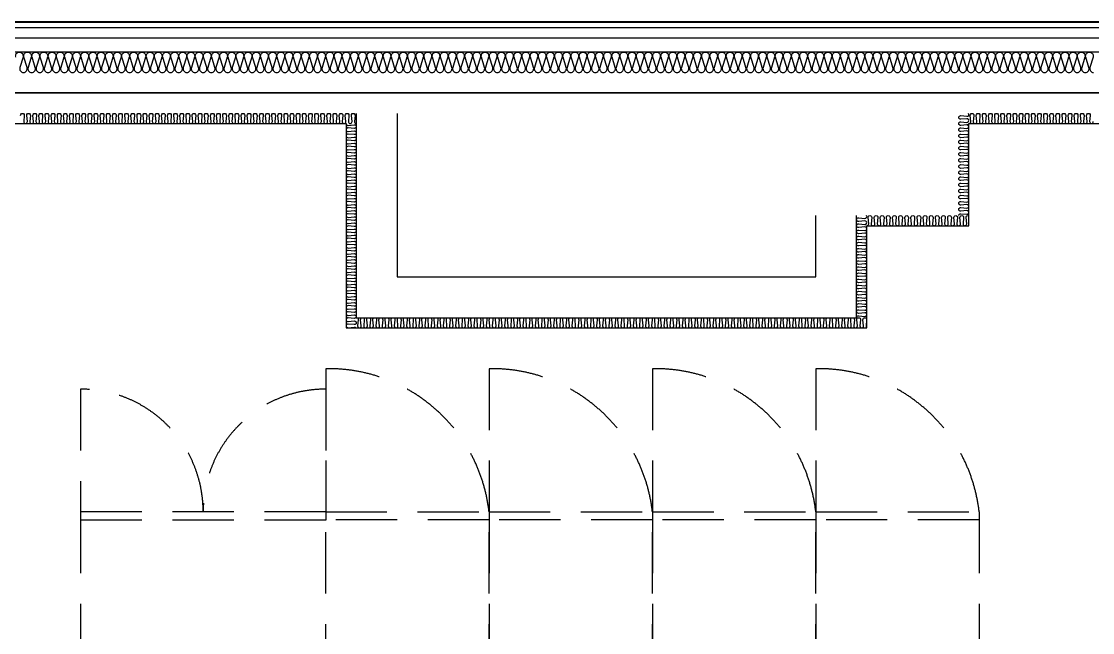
# Model space of a CAD drawing. Header units: millimetres. Extents: x -95754 to 177808, y 34455 to 149960.
# Drawn here: x 119714 to 124959, y 120364 to 123355 of the extents above; entities that cross this region are included whole.
import ezdxf

# ---------------------------------------------------------------- set-up
doc = ezdxf.new("R2010")
doc.units = ezdxf.units.MM
doc.header["$LTSCALE"] = 300
doc.linetypes.add('H1', pattern=[1.5, 1, -0.5])
doc.layers.add('A-ETC-AREA', color=21, linetype='Continuous', plot=False)
for name, color, linetype in [('A-ETC-전기', 253, 'H1'), ('A-WALL-D', 7, 'Continuous'), ('A-하지철물', 55, 'Continuous'), ('ISL', 251, 'Continuous'), ('복합판넬', 6, 'Continuous')]:
    doc.layers.add(name, color=color, linetype=linetype)

# ---------------------------------------------------------------- blocks, each defined once
blk = doc.blocks.new('1200X2200')
at = {"layer": 'A-ETC-전기'}
for p, q in [((-2800, 1200), (-2158, 1200)), ((-2160, 0), (-2160, 1200)), ((600, 1200), (-42, 1200)), ((-40, 0), (-40, 1200)), ((-2800, 0), (-2158, 0)), ((600, 0), (-42, 0))]:
    blk.add_line(p, q, dxfattribs=at)
blk.add_lwpolyline([(0, 0), (0, 1200), (-2200, 1200), (-2200, 0)], close=True, dxfattribs=at)
for centre, start, end in [((-2200, 1200), 180, 270), ((0, 1200), 270, 0), ((-2200, 0), 90, 180), ((0, 0), 0, 90)]:
    blk.add_arc(centre, 600, start, end, dxfattribs=at)

msp = doc.modelspace()

# ---------------------------------------------------------------- linework, layer by layer
at = {"layer": 'A-ETC-AREA'}
for points in [[(109303.6, 107505), (145803.6, 107505), (145803.6, 123005), (109303.6, 123005)], [(109303.6, 123005), (136703.6, 123005), (136703.6, 111105), (109303.6, 111105)]]:
    msp.add_lwpolyline(points, close=True, dxfattribs=at)
at = {"layer": 'A-ETC-전기'}
for p, q in [((122003.6, 120915.2), (121203.6, 120915.2)), ((122803.6, 120915.2), (122003.6, 120915.2)), ((123603.6, 120915.2), (122803.6, 120915.2)), ((124403.6, 120915.2), (123603.6, 120915.2))]:
    msp.add_line(p, q, dxfattribs=at)
at = {"layer": 'A-ETC-전기', "elevation": 0}
for points in [[(122003.6, 120955.2, 0.385743), (121203.6, 121655.2), (121203.6, 120955.2)], [(122803.6, 120955.2, 0.385743), (122003.6, 121655.2), (122003.6, 120955.2)], [(123603.6, 120955.2, 0.385743), (122803.6, 121655.2), (122803.6, 120955.2)], [(124403.6, 120955.2, 0.385743), (123603.6, 121655.2), (123603.6, 120955.2)]]:
    msp.add_lwpolyline(points, format="xyb", dxfattribs=at)
for points in [[(122003.6, 118755.2), (121203.6, 118755.2), (121203.6, 120955.2), (122003.6, 120955.2)], [(122803.6, 118755.2), (122003.6, 118755.2), (122003.6, 120955.2), (122803.6, 120955.2)], [(123603.6, 118755.2), (122803.6, 118755.2), (122803.6, 120955.2), (123603.6, 120955.2)], [(124403.6, 118755.2), (123603.6, 118755.2), (123603.6, 120955.2), (124403.6, 120955.2)]]:
    msp.add_lwpolyline(points, close=True, dxfattribs=at)
at = {"layer": 'A-WALL-D', "elevation": 0}
for points in [[(121353.6, 122905), (121353.6, 121905), (123803.6, 121905), (123803.6, 122405)], [(121553.6, 122905), (121553.6, 122105), (123603.6, 122105), (123603.6, 122405)]]:
    msp.add_lwpolyline(points, dxfattribs=at)
at = {"layer": 'A-하지철물'}
for points in [[(108983.6, 122950), (108983.6, 123325), (131898.6, 123325)], [(109033.6, 122950), (109033.6, 123275), (131898.6, 123275)]]:
    msp.add_lwpolyline(points, dxfattribs=at)
at = {"layer": 'ISL', "elevation": 0}
for points in [[(131948.6, 123205), (109103.6, 123205)], [(109453.6, 118665), (109453.6, 122855), (112753.6, 122855), (112753.6, 122355), (113553.6, 122355), (113553.6, 122855), (121303.6, 122855), (121303.6, 121855), (123853.6, 121855), (123853.6, 122355), (124353.6, 122355), (124353.6, 122855), (134353.6, 122855), (134353.6, 122355), (135153.6, 122355), (135153.6, 122855), (136553.6, 122855), (136553.6, 118455)]]:
    msp.add_lwpolyline(points, dxfattribs=at)
for points in [[(119685.9, 123180.8, -1.372593), (119721.3, 123180.8), (119705.9, 123129.3, 0.509267), (119723.6, 123105, 0.509267), (119741.3, 123129.3), (119725.9, 123180.8, -1.372593), (119761.3, 123180.8), (119745.9, 123129.3, 0.509267), (119763.6, 123105, 0.509267), (119781.3, 123129.3), (119765.9, 123180.8, -1.372593), (119801.3, 123180.8), (119785.9, 123129.3, 0.509267), (119803.6, 123105, 0.509267), (119821.3, 123129.3), (119805.9, 123180.8, -1.372593), (119841.3, 123180.8), (119825.9, 123129.3, 0.509267), (119843.6, 123105, 0.509267), (119861.3, 123129.3), (119845.9, 123180.8, -1.372593), (119881.3, 123180.8), (119865.9, 123129.3, 0.509267), (119883.6, 123105, 0.509267), (119901.3, 123129.3), (119885.9, 123180.8, -1.372593), (119921.3, 123180.8), (119905.9, 123129.3, 0.509267), (119923.6, 123105, 0.509267), (119941.3, 123129.3), (119925.9, 123180.8, -1.372593), (119961.3, 123180.8), (119945.9, 123129.3, 0.509267), (119963.6, 123105, 0.509267), (119981.3, 123129.3), (119965.9, 123180.8, -1.372593), (120001.3, 123180.8), (119985.9, 123129.3, 0.509267), (120003.6, 123105, 0.509267), (120021.3, 123129.3), (120005.9, 123180.8, -1.372593), (120041.3, 123180.8), (120025.9, 123129.3, 0.509267), (120043.6, 123105, 0.509267), (120061.3, 123129.3), (120045.9, 123180.8, -1.372593), (120081.3, 123180.8), (120065.9, 123129.3, 0.509267), (120083.6, 123105, 0.509267), (120101.3, 123129.3), (120085.9, 123180.8, -1.372593), (120121.3, 123180.8), (120105.9, 123129.3, 0.509267), (120123.6, 123105, 0.509267), (120141.3, 123129.3), (120125.9, 123180.8, -1.372593), (120161.3, 123180.8), (120145.9, 123129.3, 0.509267), (120163.6, 123105, 0.509267), (120181.3, 123129.3), (120165.9, 123180.8, -1.372593), (120201.3, 123180.8), (120185.9, 123129.3, 0.509267), (120203.6, 123105, 0.509267), (120221.3, 123129.3), (120205.9, 123180.8, -1.372593), (120241.3, 123180.8), (120225.9, 123129.3, 0.509267), (120243.6, 123105, 0.509267), (120261.3, 123129.3), (120245.9, 123180.8, -1.372593), (120281.3, 123180.8), (120265.9, 123129.3, 0.509267), (120283.6, 123105, 0.509267), (120301.3, 123129.3), (120285.9, 123180.8, -1.372593), (120321.3, 123180.8), (120305.9, 123129.3, 0.509267), (120323.6, 123105, 0.509267), (120341.3, 123129.3), (120325.9, 123180.8, -1.372593), (120361.3, 123180.8), (120345.9, 123129.3, 0.509267), (120363.6, 123105, 0.509267), (120381.3, 123129.3), (120365.9, 123180.8, -1.372593), (120401.3, 123180.8), (120385.9, 123129.3, 0.509267), (120403.6, 123105, 0.509267), (120421.3, 123129.3), (120405.9, 123180.8, -1.372593), (120441.3, 123180.8), (120425.9, 123129.3, 0.509267), (120443.6, 123105, 0.509267), (120461.3, 123129.3), (120445.9, 123180.8, -1.372593), (120481.3, 123180.8), (120465.9, 123129.3, 0.509267), (120483.6, 123105, 0.509267), (120501.3, 123129.3), (120485.9, 123180.8, -1.372593), (120521.3, 123180.8), (120505.9, 123129.3, 0.509267), (120523.6, 123105, 0.509267), (120541.3, 123129.3), (120525.9, 123180.8, -1.372593), (120561.3, 123180.8), (120545.9, 123129.3, 0.509267), (120563.6, 123105, 0.509267), (120581.3, 123129.3), (120565.9, 123180.8, -1.372593), (120601.3, 123180.8), (120585.9, 123129.3, 0.509267), (120603.6, 123105, 0.509267), (120621.3, 123129.3), (120605.9, 123180.8, -1.372593), (120641.3, 123180.8), (120625.9, 123129.3, 0.509267), (120643.6, 123105, 0.509267), (120661.3, 123129.3), (120645.9, 123180.8, -1.372593), (120681.3, 123180.8), (120665.9, 123129.3, 0.509267), (120683.6, 123105, 0.509267), (120701.3, 123129.3), (120685.9, 123180.8, -1.372593), (120721.3, 123180.8), (120705.9, 123129.3, 0.509267), (120723.6, 123105, 0.509267), (120741.3, 123129.3), (120725.9, 123180.8, -1.372593), (120761.3, 123180.8), (120745.9, 123129.3, 0.509267), (120763.6, 123105, 0.509267), (120781.3, 123129.3), (120765.9, 123180.8, -1.372593), (120801.3, 123180.8), (120785.9, 123129.3, 0.509267), (120803.6, 123105, 0.509267), (120821.3, 123129.3), (120805.9, 123180.8, -1.372593), (120841.3, 123180.8), (120825.9, 123129.3, 0.509267), (120843.6, 123105, 0.509267), (120861.3, 123129.3), (120845.9, 123180.8, -1.372593), (120881.3, 123180.8), (120865.9, 123129.3, 0.509267), (120883.6, 123105, 0.509267), (120901.3, 123129.3), (120885.9, 123180.8, -1.372593), (120921.3, 123180.8), (120905.9, 123129.3, 0.509267), (120923.6, 123105, 0.509267), (120941.3, 123129.3), (120925.9, 123180.8, -1.372593), (120961.3, 123180.8), (120945.9, 123129.3, 0.509267), (120963.6, 123105, 0.509267), (120981.3, 123129.3), (120965.9, 123180.8, -1.372593), (121001.3, 123180.8), (120985.9, 123129.3, 0.509267), (121003.6, 123105, 0.509267), (121021.3, 123129.3), (121005.9, 123180.8, -1.372593), (121041.3, 123180.8), (121025.9, 123129.3, 0.509267), (121043.6, 123105, 0.509267), (121061.3, 123129.3), (121045.9, 123180.8, -1.372593), (121081.3, 123180.8), (121065.9, 123129.3, 0.509267), (121083.6, 123105, 0.509267), (121101.3, 123129.3), (121085.9, 123180.8, -1.372593), (121121.3, 123180.8), (121105.9, 123129.3, 0.509267), (121123.6, 123105, 0.509267), (121141.3, 123129.3), (121125.9, 123180.8, -1.372593), (121161.3, 123180.8), (121145.9, 123129.3, 0.509267), (121163.6, 123105, 0.509267), (121181.3, 123129.3), (121165.9, 123180.8, -1.372593), (121201.3, 123180.8), (121185.9, 123129.3, 0.509267), (121203.6, 123105, 0.509267), (121221.3, 123129.3), (121205.9, 123180.8, -1.372593), (121241.3, 123180.8), (121225.9, 123129.3, 0.509267), (121243.6, 123105, 0.509267), (121261.3, 123129.3), (121245.9, 123180.8, -1.372593), (121281.3, 123180.8), (121265.9, 123129.3, 0.509267), (121283.6, 123105, 0.509267), (121301.3, 123129.3), (121285.9, 123180.8, -1.372593), (121321.3, 123180.8), (121305.9, 123129.3, 0.509267), (121323.6, 123105, 0.509267), (121341.3, 123129.3), (121325.9, 123180.8, -1.372593), (121361.3, 123180.8), (121345.9, 123129.3, 0.509267), (121363.6, 123105, 0.509267), (121381.3, 123129.3), (121365.9, 123180.8, -1.372593), (121401.3, 123180.8), (121385.9, 123129.3, 0.509267), (121403.6, 123105, 0.509267), (121421.3, 123129.3), (121405.9, 123180.8, -1.372593), (121441.3, 123180.8), (121425.9, 123129.3, 0.509267), (121443.6, 123105, 0.509267), (121461.3, 123129.3), (121445.9, 123180.8, -1.372593), (121481.3, 123180.8), (121465.9, 123129.3, 0.509267), (121483.6, 123105, 0.509267), (121501.3, 123129.3), (121485.9, 123180.8, -1.372593), (121521.3, 123180.8), (121505.9, 123129.3, 0.509267), (121523.6, 123105, 0.509267), (121541.3, 123129.3), (121525.9, 123180.8, -1.372593), (121561.3, 123180.8), (121545.9, 123129.3, 0.509267), (121563.6, 123105, 0.509267), (121581.3, 123129.3), (121565.9, 123180.8, -1.372593), (121601.3, 123180.8), (121585.9, 123129.3, 0.509267), (121603.6, 123105, 0.509267), (121621.3, 123129.3), (121605.9, 123180.8, -1.372593), (121641.3, 123180.8), (121625.9, 123129.3, 0.509267), (121643.6, 123105, 0.509267), (121661.3, 123129.3), (121645.9, 123180.8, -1.372593), (121681.3, 123180.8), (121665.9, 123129.3, 0.509267), (121683.6, 123105, 0.509267), (121701.3, 123129.3), (121685.9, 123180.8, -1.372593), (121721.3, 123180.8), (121705.9, 123129.3, 0.509267), (121723.6, 123105, 0.509267), (121741.3, 123129.3), (121725.9, 123180.8, -1.372593), (121761.3, 123180.8), (121745.9, 123129.3, 0.509267), (121763.6, 123105, 0.509267), (121781.3, 123129.3), (121765.9, 123180.8, -1.372593), (121801.3, 123180.8), (121785.9, 123129.3, 0.509267), (121803.6, 123105, 0.509267), (121821.3, 123129.3), (121805.9, 123180.8, -1.372593), (121841.3, 123180.8), (121825.9, 123129.3, 0.509267), (121843.6, 123105, 0.509267), (121861.3, 123129.3), (121845.9, 123180.8, -1.372593), (121881.3, 123180.8), (121865.9, 123129.3, 0.509267), (121883.6, 123105, 0.509267), (121901.3, 123129.3), (121885.9, 123180.8, -1.372593), (121921.3, 123180.8), (121905.9, 123129.3, 0.509267), (121923.6, 123105, 0.509267), (121941.3, 123129.3), (121925.9, 123180.8, -1.372593), (121961.3, 123180.8), (121945.9, 123129.3, 0.509267), (121963.6, 123105, 0.509267), (121981.3, 123129.3), (121965.9, 123180.8, -1.372593), (122001.3, 123180.8), (121985.9, 123129.3, 0.509267), (122003.6, 123105, 0.509267), (122021.3, 123129.3), (122005.9, 123180.8, -1.372593), (122041.3, 123180.8), (122025.9, 123129.3, 0.509267), (122043.6, 123105, 0.509267), (122061.3, 123129.3), (122045.9, 123180.8, -1.372593), (122081.3, 123180.8), (122065.9, 123129.3, 0.509267), (122083.6, 123105, 0.509267), (122101.3, 123129.3), (122085.9, 123180.8, -1.372593), (122121.3, 123180.8), (122105.9, 123129.3, 0.509267), (122123.6, 123105, 0.509267), (122141.3, 123129.3), (122125.9, 123180.8, -1.372593), (122161.3, 123180.8), (122145.9, 123129.3, 0.509267), (122163.6, 123105, 0.509267), (122181.3, 123129.3), (122165.9, 123180.8, -1.372593), (122201.3, 123180.8), (122185.9, 123129.3, 0.509267), (122203.6, 123105, 0.509267), (122221.3, 123129.3), (122205.9, 123180.8, -1.372593), (122241.3, 123180.8), (122225.9, 123129.3, 0.509267), (122243.6, 123105, 0.509267), (122261.3, 123129.3), (122245.9, 123180.8, -1.372593), (122281.3, 123180.8), (122265.9, 123129.3, 0.509267), (122283.6, 123105, 0.509267), (122301.3, 123129.3), (122285.9, 123180.8, -1.372593), (122321.3, 123180.8), (122305.9, 123129.3, 0.509267), (122323.6, 123105, 0.509267), (122341.3, 123129.3), (122325.9, 123180.8, -1.372593), (122361.3, 123180.8), (122345.9, 123129.3, 0.509267), (122363.6, 123105, 0.509267), (122381.3, 123129.3), (122365.9, 123180.8, -1.372593), (122401.3, 123180.8), (122385.9, 123129.3, 0.509267), (122403.6, 123105, 0.509267), (122421.3, 123129.3), (122405.9, 123180.8, -1.372593), (122441.3, 123180.8), (122425.9, 123129.3, 0.509267), (122443.6, 123105, 0.509267), (122461.3, 123129.3), (122445.9, 123180.8, -1.372593), (122481.3, 123180.8), (122465.9, 123129.3, 0.509267), (122483.6, 123105, 0.509267), (122501.3, 123129.3), (122485.9, 123180.8, -1.372593), (122521.3, 123180.8), (122505.9, 123129.3, 0.509267), (122523.6, 123105, 0.509267), (122541.3, 123129.3), (122525.9, 123180.8, -1.372593), (122561.3, 123180.8), (122545.9, 123129.3, 0.509267), (122563.6, 123105, 0.509267), (122581.3, 123129.3), (122565.9, 123180.8, -1.372593), (122601.3, 123180.8), (122585.9, 123129.3, 0.509267), (122603.6, 123105, 0.509267), (122621.3, 123129.3), (122605.9, 123180.8, -1.372593), (122641.3, 123180.8), (122625.9, 123129.3, 0.509267), (122643.6, 123105, 0.509267), (122661.3, 123129.3), (122645.9, 123180.8, -1.372593), (122681.3, 123180.8), (122665.9, 123129.3, 0.509267), (122683.6, 123105, 0.509267), (122701.3, 123129.3), (122685.9, 123180.8, -1.372593), (122721.3, 123180.8), (122705.9, 123129.3, 0.509267), (122723.6, 123105, 0.509267), (122741.3, 123129.3), (122725.9, 123180.8, -1.372593), (122761.3, 123180.8), (122745.9, 123129.3, 0.509267), (122763.6, 123105, 0.509267), (122781.3, 123129.3), (122765.9, 123180.8, -1.372593), (122801.3, 123180.8), (122785.9, 123129.3, 0.509267), (122803.6, 123105, 0.509267), (122821.3, 123129.3), (122805.9, 123180.8, -1.372593), (122841.3, 123180.8), (122825.9, 123129.3, 0.509267), (122843.6, 123105, 0.509267), (122861.3, 123129.3), (122845.9, 123180.8, -1.372593), (122881.3, 123180.8), (122865.9, 123129.3, 0.509267), (122883.6, 123105, 0.509267), (122901.3, 123129.3), (122885.9, 123180.8, -1.372593), (122921.3, 123180.8), (122905.9, 123129.3, 0.509267), (122923.6, 123105, 0.509267), (122941.3, 123129.3), (122925.9, 123180.8, -1.372593), (122961.3, 123180.8), (122945.9, 123129.3, 0.509267), (122963.6, 123105, 0.509267), (122981.3, 123129.3), (122965.9, 123180.8, -1.372593), (123001.3, 123180.8), (122985.9, 123129.3, 0.509267), (123003.6, 123105, 0.509267), (123021.3, 123129.3), (123005.9, 123180.8, -1.372593), (123041.3, 123180.8), (123025.9, 123129.3, 0.509267), (123043.6, 123105, 0.509267), (123061.3, 123129.3), (123045.9, 123180.8, -1.372593), (123081.3, 123180.8), (123065.9, 123129.3, 0.509267), (123083.6, 123105, 0.509267), (123101.3, 123129.3), (123085.9, 123180.8, -1.372593), (123121.3, 123180.8), (123105.9, 123129.3, 0.509267), (123123.6, 123105, 0.509267), (123141.3, 123129.3), (123125.9, 123180.8, -1.372593), (123161.3, 123180.8), (123145.9, 123129.3, 0.509267), (123163.6, 123105, 0.509267), (123181.3, 123129.3), (123165.9, 123180.8, -1.372593), (123201.3, 123180.8), (123185.9, 123129.3, 0.509267), (123203.6, 123105, 0.509267), (123221.3, 123129.3), (123205.9, 123180.8, -1.372593), (123241.3, 123180.8), (123225.9, 123129.3, 0.509267), (123243.6, 123105, 0.509267), (123261.3, 123129.3), (123245.9, 123180.8, -1.372593), (123281.3, 123180.8), (123265.9, 123129.3, 0.509267), (123283.6, 123105, 0.509267), (123301.3, 123129.3), (123285.9, 123180.8, -1.372593), (123321.3, 123180.8), (123305.9, 123129.3, 0.509267), (123323.6, 123105, 0.509267), (123341.3, 123129.3), (123325.9, 123180.8, -1.372593), (123361.3, 123180.8), (123345.9, 123129.3, 0.509267), (123363.6, 123105, 0.509267), (123381.3, 123129.3), (123365.9, 123180.8, -1.372593), (123401.3, 123180.8), (123385.9, 123129.3, 0.509267), (123403.6, 123105, 0.509267), (123421.3, 123129.3), (123405.9, 123180.8, -1.372593), (123441.3, 123180.8), (123425.9, 123129.3, 0.509267), (123443.6, 123105, 0.509267), (123461.3, 123129.3), (123445.9, 123180.8, -1.372593), (123481.3, 123180.8), (123465.9, 123129.3, 0.509267), (123483.6, 123105, 0.509267), (123501.3, 123129.3), (123485.9, 123180.8, -1.372593), (123521.3, 123180.8), (123505.9, 123129.3, 0.509267), (123523.6, 123105, 0.509267), (123541.3, 123129.3), (123525.9, 123180.8, -1.372593), (123561.3, 123180.8), (123545.9, 123129.3, 0.509267), (123563.6, 123105, 0.509267), (123581.3, 123129.3), (123565.9, 123180.8, -1.372593), (123601.3, 123180.8), (123585.9, 123129.3, 0.509267), (123603.6, 123105, 0.509267), (123621.3, 123129.3), (123605.9, 123180.8, -1.372593), (123641.3, 123180.8), (123625.9, 123129.3, 0.509267), (123643.6, 123105, 0.509267), (123661.3, 123129.3), (123645.9, 123180.8, -1.372593), (123681.3, 123180.8), (123665.9, 123129.3, 0.509267), (123683.6, 123105, 0.509267), (123701.3, 123129.3), (123685.9, 123180.8, -1.372593), (123721.3, 123180.8), (123705.9, 123129.3, 0.509267), (123723.6, 123105, 0.509267), (123741.3, 123129.3), (123725.9, 123180.8, -1.372593), (123761.3, 123180.8), (123745.9, 123129.3, 0.509267), (123763.6, 123105, 0.509267), (123781.3, 123129.3), (123765.9, 123180.8, -1.372593), (123801.3, 123180.8), (123785.9, 123129.3, 0.509267), (123803.6, 123105, 0.509267), (123821.3, 123129.3), (123805.9, 123180.8, -1.372593), (123841.3, 123180.8), (123825.9, 123129.3, 0.509267), (123843.6, 123105, 0.509267), (123861.3, 123129.3), (123845.9, 123180.8, -1.372593), (123881.3, 123180.8), (123865.9, 123129.3, 0.509267), (123883.6, 123105, 0.509267), (123901.3, 123129.3), (123885.9, 123180.8, -1.372593), (123921.3, 123180.8), (123905.9, 123129.3, 0.509267), (123923.6, 123105, 0.509267), (123941.3, 123129.3), (123925.9, 123180.8, -1.372593), (123961.3, 123180.8), (123945.9, 123129.3, 0.509267), (123963.6, 123105, 0.509267), (123981.3, 123129.3), (123965.9, 123180.8, -1.372593), (124001.3, 123180.8), (123985.9, 123129.3, 0.509267), (124003.6, 123105, 0.509267), (124021.3, 123129.3), (124005.9, 123180.8, -1.372593), (124041.3, 123180.8), (124025.9, 123129.3, 0.509267), (124043.6, 123105, 0.509267), (124061.3, 123129.3), (124045.9, 123180.8, -1.372593), (124081.3, 123180.8), (124065.9, 123129.3, 0.509267), (124083.6, 123105, 0.509267), (124101.3, 123129.3), (124085.9, 123180.8, -1.372593), (124121.3, 123180.8), (124105.9, 123129.3, 0.509267), (124123.6, 123105, 0.509267), (124141.3, 123129.3), (124125.9, 123180.8, -1.372593), (124161.3, 123180.8), (124145.9, 123129.3, 0.509267), (124163.6, 123105, 0.509267), (124181.3, 123129.3), (124165.9, 123180.8, -1.372593), (124201.3, 123180.8), (124185.9, 123129.3, 0.509267), (124203.6, 123105, 0.509267), (124221.3, 123129.3), (124205.9, 123180.8, -1.372593), (124241.3, 123180.8), (124225.9, 123129.3, 0.509267), (124243.6, 123105, 0.509267), (124261.3, 123129.3), (124245.9, 123180.8, -1.372593), (124281.3, 123180.8), (124265.9, 123129.3, 0.509267), (124283.6, 123105, 0.509267), (124301.3, 123129.3), (124285.9, 123180.8, -1.372593), (124321.3, 123180.8), (124305.9, 123129.3, 0.509267), (124323.6, 123105, 0.509267), (124341.3, 123129.3), (124325.9, 123180.8, -1.372593), (124361.3, 123180.8), (124345.9, 123129.3, 0.509267), (124363.6, 123105, 0.509267), (124381.3, 123129.3), (124365.9, 123180.8, -1.372593), (124401.3, 123180.8), (124385.9, 123129.3, 0.509267), (124403.6, 123105, 0.509267), (124421.3, 123129.3), (124405.9, 123180.8, -1.372593), (124441.3, 123180.8), (124425.9, 123129.3, 0.509267), (124443.6, 123105, 0.509267), (124461.3, 123129.3), (124445.9, 123180.8, -1.372593), (124481.3, 123180.8), (124465.9, 123129.3, 0.509267), (124483.6, 123105, 0.509267), (124501.3, 123129.3), (124485.9, 123180.8, -1.372593), (124521.3, 123180.8), (124505.9, 123129.3, 0.509267), (124523.6, 123105, 0.509267), (124541.3, 123129.3), (124525.9, 123180.8, -1.372593), (124561.3, 123180.8), (124545.9, 123129.3, 0.509267), (124563.6, 123105, 0.509267), (124581.3, 123129.3), (124565.9, 123180.8, -1.372593), (124601.3, 123180.8), (124585.9, 123129.3, 0.509267), (124603.6, 123105, 0.509267), (124621.3, 123129.3), (124605.9, 123180.8, -1.372593), (124641.3, 123180.8), (124625.9, 123129.3, 0.509267), (124643.6, 123105, 0.509267), (124661.3, 123129.3), (124645.9, 123180.8, -1.372593), (124681.3, 123180.8), (124665.9, 123129.3, 0.509267), (124683.6, 123105, 0.509267), (124701.3, 123129.3), (124685.9, 123180.8, -1.372593), (124721.3, 123180.8), (124705.9, 123129.3, 0.509267), (124723.6, 123105, 0.509267), (124741.3, 123129.3), (124725.9, 123180.8, -1.372593), (124761.3, 123180.8), (124745.9, 123129.3, 0.509267), (124763.6, 123105, 0.509267), (124781.3, 123129.3), (124765.9, 123180.8, -1.372593), (124801.3, 123180.8), (124785.9, 123129.3, 0.509267), (124803.6, 123105, 0.509267), (124821.3, 123129.3), (124805.9, 123180.8, -1.372593), (124841.3, 123180.8), (124825.9, 123129.3, 0.509267), (124843.6, 123105, 0.509267), (124861.3, 123129.3), (124845.9, 123180.8, -1.372593), (124881.3, 123180.8), (124865.9, 123129.3, 0.509267), (124883.6, 123105, 0.509267), (124901.3, 123129.3), (124885.9, 123180.8, -1.372593), (124921.3, 123180.8), (124905.9, 123129.3, 0.509267), (124923.6, 123105, 0.509267), (124941.3, 123129.3), (124925.9, 123180.8, -1.372593), (124961.3, 123180.8), (124945.9, 123129.3, 0.509267), (124963.6, 123105, 0.509267)], [(119709.6, 122895, -1.108889), (119727.6, 122895), (119724.6, 122865, 0.44469), (119733.6, 122855, 0.44469), (119742.6, 122865), (119739.6, 122895, -1.108889), (119757.6, 122895), (119754.6, 122865, 0.44469), (119763.6, 122855, 0.44469), (119772.6, 122865), (119769.6, 122895, -1.108889), (119787.6, 122895), (119784.6, 122865, 0.44469), (119793.6, 122855, 0.44469), (119802.6, 122865), (119799.6, 122895, -1.108889), (119817.6, 122895), (119814.6, 122865, 0.44469), (119823.6, 122855, 0.44469), (119832.6, 122865), (119829.6, 122895, -1.108889), (119847.6, 122895), (119844.6, 122865, 0.44469), (119853.6, 122855, 0.44469), (119862.6, 122865), (119859.6, 122895, -1.108889), (119877.6, 122895), (119874.6, 122865, 0.44469), (119883.6, 122855, 0.44469), (119892.6, 122865), (119889.6, 122895, -1.108889), (119907.6, 122895), (119904.6, 122865, 0.44469), (119913.6, 122855, 0.44469), (119922.6, 122865), (119919.6, 122895, -1.108889), (119937.6, 122895), (119934.6, 122865, 0.44469), (119943.6, 122855, 0.44469), (119952.6, 122865), (119949.6, 122895, -1.108889), (119967.6, 122895), (119964.6, 122865, 0.44469), (119973.6, 122855, 0.44469), (119982.6, 122865), (119979.6, 122895, -1.108889), (119997.6, 122895), (119994.6, 122865, 0.44469), (120003.6, 122855, 0.44469), (120012.6, 122865), (120009.6, 122895, -1.108889), (120027.6, 122895), (120024.6, 122865, 0.44469), (120033.6, 122855, 0.44469), (120042.6, 122865), (120039.6, 122895, -1.108889), (120057.6, 122895), (120054.6, 122865, 0.44469), (120063.6, 122855, 0.44469), (120072.6, 122865), (120069.6, 122895, -1.108889), (120087.6, 122895), (120084.6, 122865, 0.44469), (120093.6, 122855, 0.44469), (120102.6, 122865), (120099.6, 122895, -1.108889), (120117.6, 122895), (120114.6, 122865, 0.44469), (120123.6, 122855, 0.44469), (120132.6, 122865), (120129.6, 122895, -1.108889), (120147.6, 122895), (120144.6, 122865, 0.44469), (120153.6, 122855, 0.44469), (120162.6, 122865), (120159.6, 122895, -1.108889), (120177.6, 122895), (120174.6, 122865, 0.44469), (120183.6, 122855, 0.44469), (120192.6, 122865), (120189.6, 122895, -1.108889), (120207.6, 122895), (120204.6, 122865, 0.44469), (120213.6, 122855, 0.44469), (120222.6, 122865), (120219.6, 122895, -1.108889), (120237.6, 122895), (120234.6, 122865, 0.44469), (120243.6, 122855, 0.44469), (120252.6, 122865), (120249.6, 122895, -1.108889), (120267.6, 122895), (120264.6, 122865, 0.44469), (120273.6, 122855, 0.44469), (120282.6, 122865), (120279.6, 122895, -1.108889), (120297.6, 122895), (120294.6, 122865, 0.44469), (120303.6, 122855, 0.44469), (120312.6, 122865), (120309.6, 122895, -1.108889), (120327.6, 122895), (120324.6, 122865, 0.44469), (120333.6, 122855, 0.44469), (120342.6, 122865), (120339.6, 122895, -1.108889), (120357.6, 122895), (120354.6, 122865, 0.44469), (120363.6, 122855, 0.44469), (120372.6, 122865), (120369.6, 122895, -1.108889), (120387.6, 122895), (120384.6, 122865, 0.44469), (120393.6, 122855, 0.44469), (120402.6, 122865), (120399.6, 122895, -1.108889), (120417.6, 122895), (120414.6, 122865, 0.44469), (120423.6, 122855, 0.44469), (120432.6, 122865), (120429.6, 122895, -1.108889), (120447.6, 122895), (120444.6, 122865, 0.44469), (120453.6, 122855, 0.44469), (120462.6, 122865), (120459.6, 122895, -1.108889), (120477.6, 122895), (120474.6, 122865, 0.44469), (120483.6, 122855, 0.44469), (120492.6, 122865), (120489.6, 122895, -1.108889), (120507.6, 122895), (120504.6, 122865, 0.44469), (120513.6, 122855, 0.44469), (120522.6, 122865), (120519.6, 122895, -1.108889), (120537.6, 122895), (120534.6, 122865, 0.44469), (120543.6, 122855, 0.44469), (120552.6, 122865), (120549.6, 122895, -1.108889), (120567.6, 122895), (120564.6, 122865, 0.44469), (120573.6, 122855, 0.44469), (120582.6, 122865), (120579.6, 122895, -1.108889), (120597.6, 122895), (120594.6, 122865, 0.44469), (120603.6, 122855, 0.44469), (120612.6, 122865), (120609.6, 122895, -1.108889), (120627.6, 122895), (120624.6, 122865, 0.44469), (120633.6, 122855, 0.44469), (120642.6, 122865), (120639.6, 122895, -1.108889), (120657.6, 122895), (120654.6, 122865, 0.44469), (120663.6, 122855, 0.44469), (120672.6, 122865), (120669.6, 122895, -1.108889), (120687.6, 122895), (120684.6, 122865, 0.44469), (120693.6, 122855, 0.44469), (120702.6, 122865), (120699.6, 122895, -1.108889), (120717.6, 122895), (120714.6, 122865, 0.44469), (120723.6, 122855, 0.44469), (120732.6, 122865), (120729.6, 122895, -1.108889), (120747.6, 122895), (120744.6, 122865, 0.44469), (120753.6, 122855, 0.44469), (120762.6, 122865), (120759.6, 122895, -1.108889), (120777.6, 122895), (120774.6, 122865, 0.44469), (120783.6, 122855, 0.44469), (120792.6, 122865), (120789.6, 122895, -1.108889), (120807.6, 122895), (120804.6, 122865, 0.44469), (120813.6, 122855, 0.44469), (120822.6, 122865), (120819.6, 122895, -1.108889), (120837.6, 122895), (120834.6, 122865, 0.44469), (120843.6, 122855, 0.44469), (120852.6, 122865), (120849.6, 122895, -1.108889), (120867.6, 122895), (120864.6, 122865, 0.44469), (120873.6, 122855, 0.44469), (120882.6, 122865), (120879.6, 122895, -1.108889), (120897.6, 122895), (120894.6, 122865, 0.44469), (120903.6, 122855, 0.44469), (120912.6, 122865), (120909.6, 122895, -1.108889), (120927.6, 122895), (120924.6, 122865, 0.44469), (120933.6, 122855, 0.44469), (120942.6, 122865), (120939.6, 122895, -1.108889), (120957.6, 122895), (120954.6, 122865, 0.44469), (120963.6, 122855, 0.44469), (120972.6, 122865), (120969.6, 122895, -1.108889), (120987.6, 122895), (120984.6, 122865, 0.44469), (120993.6, 122855, 0.44469), (121002.6, 122865), (120999.6, 122895, -1.108889), (121017.6, 122895), (121014.6, 122865, 0.44469), (121023.6, 122855, 0.44469), (121032.6, 122865), (121029.6, 122895, -1.108889), (121047.6, 122895), (121044.6, 122865, 0.44469), (121053.6, 122855, 0.44469), (121062.6, 122865), (121059.6, 122895, -1.108889), (121077.6, 122895), (121074.6, 122865, 0.44469), (121083.6, 122855, 0.44469), (121092.6, 122865), (121089.6, 122895, -1.108889), (121107.6, 122895), (121104.6, 122865, 0.44469), (121113.6, 122855, 0.44469), (121122.6, 122865), (121119.6, 122895, -1.108889), (121137.6, 122895), (121134.6, 122865, 0.44469), (121143.6, 122855, 0.44469), (121152.6, 122865), (121149.6, 122895, -1.108889), (121167.6, 122895), (121164.6, 122865, 0.44469), (121173.6, 122855, 0.44469), (121182.6, 122865), (121179.6, 122895, -1.108889), (121197.6, 122895), (121194.6, 122865, 0.44469), (121203.6, 122855, 0.44469), (121212.6, 122865), (121209.6, 122895, -1.108889), (121227.6, 122895), (121224.6, 122865, 0.44469), (121233.6, 122855, 0.44469), (121242.6, 122865), (121239.6, 122895, -1.108889), (121257.6, 122895), (121254.6, 122865, 0.44469), (121263.6, 122855, 0.44469), (121272.6, 122865), (121269.6, 122895, -1.108889), (121287.6, 122895), (121284.6, 122865, 0.44469), (121293.6, 122855, 0.44469), (121302.6, 122865), (121299.6, 122895, -1.108889), (121317.6, 122895), (121314.6, 122865, 0.44469), (121323.6, 122855, 0.44469), (121332.6, 122865), (121329.6, 122895, -1.108889), (121347.6, 122895), (121344.6, 122865, 0.444359), (121353.6, 122855, 0.444359)], [(124303.6, 122405, -0.44469), (124313.6, 122414), (124343.6, 122411, 1.108889), (124343.6, 122429), (124313.6, 122426, -0.44469), (124303.6, 122435, -0.44469), (124313.6, 122444), (124343.6, 122441, 1.108889), (124343.6, 122459), (124313.6, 122456, -0.44469), (124303.6, 122465, -0.44469), (124313.6, 122474), (124343.6, 122471, 1.108889), (124343.6, 122489), (124313.6, 122486, -0.44469), (124303.6, 122495, -0.44469), (124313.6, 122504), (124343.6, 122501, 1.108889), (124343.6, 122519), (124313.6, 122516, -0.44469), (124303.6, 122525, -0.44469), (124313.6, 122534), (124343.6, 122531, 1.108889), (124343.6, 122549), (124313.6, 122546, -0.44469), (124303.6, 122555, -0.44469), (124313.6, 122564), (124343.6, 122561, 1.108889), (124343.6, 122579), (124313.6, 122576, -0.44469), (124303.6, 122585, -0.44469), (124313.6, 122594), (124343.6, 122591, 1.108889), (124343.6, 122609), (124313.6, 122606, -0.44469), (124303.6, 122615, -0.44469), (124313.6, 122624), (124343.6, 122621, 1.108889), (124343.6, 122639), (124313.6, 122636, -0.44469), (124303.6, 122645, -0.44469), (124313.6, 122654), (124343.6, 122651, 1.108889), (124343.6, 122669), (124313.6, 122666, -0.44469), (124303.6, 122675, -0.44469), (124313.6, 122684), (124343.6, 122681, 1.108889), (124343.6, 122699), (124313.6, 122696, -0.44469), (124303.6, 122705, -0.44469), (124313.6, 122714), (124343.6, 122711, 1.108889), (124343.6, 122729), (124313.6, 122726, -0.44469), (124303.6, 122735, -0.44469), (124313.6, 122744), (124343.6, 122741, 1.108889), (124343.6, 122759), (124313.6, 122756, -0.44469), (124303.6, 122765, -0.44469), (124313.6, 122774), (124343.6, 122771, 1.108889), (124343.6, 122789), (124313.6, 122786, -0.44469), (124303.6, 122795, -0.44469), (124313.6, 122804), (124343.6, 122801, 1.108889), (124343.6, 122819), (124313.6, 122816, -0.44469), (124303.6, 122825, -0.44469), (124313.6, 122834), (124343.6, 122831, 1.108889), (124343.6, 122849), (124313.6, 122846, -0.44469), (124303.6, 122855, -0.44469), (124313.6, 122864), (124343.6, 122861, 1.108889), (124343.6, 122879), (124313.6, 122876, -0.44469), (124303.6, 122885, -0.44469), (124313.6, 122894), (124343.6, 122891, 0.633281), (124352.1, 122905, 0.633281)], [(124353.6, 122855, 0.44469), (124362.6, 122865), (124359.6, 122895, -1.108889), (124377.6, 122895), (124374.6, 122865, 0.44469), (124383.6, 122855, 0.44469), (124392.6, 122865), (124389.6, 122895, -1.108889), (124407.6, 122895), (124404.6, 122865, 0.44469), (124413.6, 122855, 0.44469), (124422.6, 122865), (124419.6, 122895, -1.108889), (124437.6, 122895), (124434.6, 122865, 0.44469), (124443.6, 122855, 0.44469), (124452.6, 122865), (124449.6, 122895, -1.108889), (124467.6, 122895), (124464.6, 122865, 0.44469), (124473.6, 122855, 0.44469), (124482.6, 122865), (124479.6, 122895, -1.108889), (124497.6, 122895), (124494.6, 122865, 0.44469), (124503.6, 122855, 0.44469), (124512.6, 122865), (124509.6, 122895, -1.108889), (124527.6, 122895), (124524.6, 122865, 0.44469), (124533.6, 122855, 0.44469), (124542.6, 122865), (124539.6, 122895, -1.108889), (124557.6, 122895), (124554.6, 122865, 0.44469), (124563.6, 122855, 0.44469), (124572.6, 122865), (124569.6, 122895, -1.108889), (124587.6, 122895), (124584.6, 122865, 0.44469), (124593.6, 122855, 0.44469), (124602.6, 122865), (124599.6, 122895, -1.108889), (124617.6, 122895), (124614.6, 122865, 0.44469), (124623.6, 122855, 0.44469), (124632.6, 122865), (124629.6, 122895, -1.108889), (124647.6, 122895), (124644.6, 122865, 0.44469), (124653.6, 122855, 0.44469), (124662.6, 122865), (124659.6, 122895, -1.108889), (124677.6, 122895), (124674.6, 122865, 0.44469), (124683.6, 122855, 0.44469), (124692.6, 122865), (124689.6, 122895, -1.108889), (124707.6, 122895), (124704.6, 122865, 0.44469), (124713.6, 122855, 0.44469), (124722.6, 122865), (124719.6, 122895, -1.108889), (124737.6, 122895), (124734.6, 122865, 0.44469), (124743.6, 122855, 0.44469), (124752.6, 122865), (124749.6, 122895, -1.108889), (124767.6, 122895), (124764.6, 122865, 0.44469), (124773.6, 122855, 0.44469), (124782.6, 122865), (124779.6, 122895, -1.108889), (124797.6, 122895), (124794.6, 122865, 0.44469), (124803.6, 122855, 0.44469), (124812.6, 122865), (124809.6, 122895, -1.108889), (124827.6, 122895), (124824.6, 122865, 0.44469), (124833.6, 122855, 0.44469), (124842.6, 122865), (124839.6, 122895, -1.108889), (124857.6, 122895), (124854.6, 122865, 0.44469), (124863.6, 122855, 0.44469), (124872.6, 122865), (124869.6, 122895, -1.108889), (124887.6, 122895), (124884.6, 122865, 0.44469), (124893.6, 122855, 0.44469), (124902.6, 122865), (124899.6, 122895, -1.108889), (124917.6, 122895), (124914.6, 122865, 0.44469), (124923.6, 122855, 0.44469), (124932.6, 122865), (124929.6, 122895, -1.108889), (124947.6, 122895), (124944.6, 122865, 0.44469), (124953.6, 122855, 0.44469), (124962.6, 122865)], [(121303.6, 122855, 0.44469), (121313.6, 122846), (121343.6, 122849, -1.108889), (121343.6, 122831), (121313.6, 122834, 0.44469), (121303.6, 122825, 0.44469), (121313.6, 122816), (121343.6, 122819, -1.108889), (121343.6, 122801), (121313.6, 122804, 0.44469), (121303.6, 122795, 0.44469), (121313.6, 122786), (121343.6, 122789, -1.108889), (121343.6, 122771), (121313.6, 122774, 0.44469), (121303.6, 122765, 0.44469), (121313.6, 122756), (121343.6, 122759, -1.108889), (121343.6, 122741), (121313.6, 122744, 0.44469), (121303.6, 122735, 0.44469), (121313.6, 122726), (121343.6, 122729, -1.108889), (121343.6, 122711), (121313.6, 122714, 0.44469), (121303.6, 122705, 0.44469), (121313.6, 122696), (121343.6, 122699, -1.108889), (121343.6, 122681), (121313.6, 122684, 0.44469), (121303.6, 122675, 0.44469), (121313.6, 122666), (121343.6, 122669, -1.108889), (121343.6, 122651), (121313.6, 122654, 0.44469), (121303.6, 122645, 0.44469), (121313.6, 122636), (121343.6, 122639, -1.108889), (121343.6, 122621), (121313.6, 122624, 0.44469), (121303.6, 122615, 0.44469), (121313.6, 122606), (121343.6, 122609, -1.108889), (121343.6, 122591), (121313.6, 122594, 0.44469), (121303.6, 122585, 0.44469), (121313.6, 122576), (121343.6, 122579, -1.108889), (121343.6, 122561), (121313.6, 122564, 0.44469), (121303.6, 122555, 0.44469), (121313.6, 122546), (121343.6, 122549, -1.108889), (121343.6, 122531), (121313.6, 122534, 0.44469), (121303.6, 122525, 0.44469), (121313.6, 122516), (121343.6, 122519, -1.108889), (121343.6, 122501), (121313.6, 122504, 0.44469), (121303.6, 122495, 0.44469), (121313.6, 122486), (121343.6, 122489, -1.108889), (121343.6, 122471), (121313.6, 122474, 0.44469), (121303.6, 122465, 0.44469), (121313.6, 122456), (121343.6, 122459, -1.108889), (121343.6, 122441), (121313.6, 122444, 0.44469), (121303.6, 122435, 0.44469), (121313.6, 122426), (121343.6, 122429, -1.108889), (121343.6, 122411), (121313.6, 122414, 0.44469), (121303.6, 122405, 0.44469), (121313.6, 122396), (121343.6, 122399, -1.108889), (121343.6, 122381), (121313.6, 122384, 0.44469), (121303.6, 122375, 0.44469), (121313.6, 122366), (121343.6, 122369, -1.108889), (121343.6, 122351), (121313.6, 122354, 0.44469), (121303.6, 122345, 0.44469), (121313.6, 122336), (121343.6, 122339, -1.108889), (121343.6, 122321), (121313.6, 122324, 0.44469), (121303.6, 122315, 0.44469), (121313.6, 122306), (121343.6, 122309, -1.108889), (121343.6, 122291), (121313.6, 122294, 0.44469), (121303.6, 122285, 0.44469), (121313.6, 122276), (121343.6, 122279, -1.108889), (121343.6, 122261), (121313.6, 122264, 0.44469), (121303.6, 122255, 0.44469), (121313.6, 122246), (121343.6, 122249, -1.108889), (121343.6, 122231), (121313.6, 122234, 0.44469), (121303.6, 122225, 0.44469), (121313.6, 122216), (121343.6, 122219, -1.108889), (121343.6, 122201), (121313.6, 122204, 0.44469), (121303.6, 122195, 0.44469), (121313.6, 122186), (121343.6, 122189, -1.108889), (121343.6, 122171), (121313.6, 122174, 0.44469), (121303.6, 122165, 0.44469), (121313.6, 122156), (121343.6, 122159, -1.108889), (121343.6, 122141), (121313.6, 122144, 0.44469), (121303.6, 122135, 0.44469), (121313.6, 122126), (121343.6, 122129, -1.108889), (121343.6, 122111), (121313.6, 122114, 0.44469), (121303.6, 122105, 0.44469), (121313.6, 122096), (121343.6, 122099, -1.108889), (121343.6, 122081), (121313.6, 122084, 0.44469), (121303.6, 122075, 0.44469), (121313.6, 122066), (121343.6, 122069, -1.108889), (121343.6, 122051), (121313.6, 122054, 0.44469), (121303.6, 122045, 0.44469), (121313.6, 122036), (121343.6, 122039, -1.108889), (121343.6, 122021), (121313.6, 122024, 0.44469), (121303.6, 122015, 0.44469), (121313.6, 122006), (121343.6, 122009, -1.108889), (121343.6, 121991), (121313.6, 121994, 0.44469), (121303.6, 121985, 0.44469), (121313.6, 121976), (121343.6, 121979, -1.108889), (121343.6, 121961), (121313.6, 121964, 0.44469), (121303.6, 121955, 0.44469), (121313.6, 121946), (121343.6, 121949, -1.108889), (121343.6, 121931), (121313.6, 121934, 0.44469), (121303.6, 121925, 0.44469), (121313.6, 121916), (121343.6, 121919, -1.108889), (121343.6, 121901), (121313.6, 121904, 0.44469), (121303.6, 121895, 0.44469), (121313.6, 121886), (121343.6, 121889, -1.108889), (121343.6, 121871), (121313.6, 121874, 0.44469), (121303.6, 121865, 0.44469), (121313.6, 121856), (121343.6, 121859, -0.278687), (121352.1, 121855, -0.278687)], [(123803.6, 121905, -0.44469), (123813.6, 121914), (123843.6, 121911, 1.108889), (123843.6, 121929), (123813.6, 121926, -0.44469), (123803.6, 121935, -0.44469), (123813.6, 121944), (123843.6, 121941, 1.108889), (123843.6, 121959), (123813.6, 121956, -0.44469), (123803.6, 121965, -0.44469), (123813.6, 121974), (123843.6, 121971, 1.108889), (123843.6, 121989), (123813.6, 121986, -0.44469), (123803.6, 121995, -0.44469), (123813.6, 122004), (123843.6, 122001, 1.108889), (123843.6, 122019), (123813.6, 122016, -0.44469), (123803.6, 122025, -0.44469), (123813.6, 122034), (123843.6, 122031, 1.108889), (123843.6, 122049), (123813.6, 122046, -0.44469), (123803.6, 122055, -0.44469), (123813.6, 122064), (123843.6, 122061, 1.108889), (123843.6, 122079), (123813.6, 122076, -0.44469), (123803.6, 122085, -0.44469), (123813.6, 122094), (123843.6, 122091, 1.108889), (123843.6, 122109), (123813.6, 122106, -0.44469), (123803.6, 122115, -0.44469), (123813.6, 122124), (123843.6, 122121, 1.108889), (123843.6, 122139), (123813.6, 122136, -0.44469), (123803.6, 122145, -0.44469), (123813.6, 122154), (123843.6, 122151, 1.108889), (123843.6, 122169), (123813.6, 122166, -0.44469), (123803.6, 122175, -0.44469), (123813.6, 122184), (123843.6, 122181, 1.108889), (123843.6, 122199), (123813.6, 122196, -0.44469), (123803.6, 122205, -0.44469), (123813.6, 122214), (123843.6, 122211, 1.108889), (123843.6, 122229), (123813.6, 122226, -0.44469), (123803.6, 122235, -0.44469), (123813.6, 122244), (123843.6, 122241, 1.108889), (123843.6, 122259), (123813.6, 122256, -0.44469), (123803.6, 122265, -0.44469), (123813.6, 122274), (123843.6, 122271, 1.108889), (123843.6, 122289), (123813.6, 122286, -0.44469), (123803.6, 122295, -0.44469), (123813.6, 122304), (123843.6, 122301, 1.108889), (123843.6, 122319), (123813.6, 122316, -0.44469), (123803.6, 122325, -0.44469), (123813.6, 122334), (123843.6, 122331, 1.108889), (123843.6, 122349), (123813.6, 122346, -0.44469), (123803.6, 122355, -0.44469), (123813.6, 122364), (123843.6, 122361, 1.108889), (123843.6, 122379), (123813.6, 122376, -0.44469), (123803.6, 122385, -0.44469), (123813.6, 122394), (123843.6, 122391, 0.633281), (123852.1, 122405, 0.633281)], [(123853.6, 122355, 0.44469), (123862.6, 122365), (123859.6, 122395, -1.108889), (123877.6, 122395), (123874.6, 122365, 0.44469), (123883.6, 122355, 0.44469), (123892.6, 122365), (123889.6, 122395, -1.108889), (123907.6, 122395), (123904.6, 122365, 0.44469), (123913.6, 122355, 0.44469), (123922.6, 122365), (123919.6, 122395, -1.108889), (123937.6, 122395), (123934.6, 122365, 0.44469), (123943.6, 122355, 0.44469), (123952.6, 122365), (123949.6, 122395, -1.108889), (123967.6, 122395), (123964.6, 122365, 0.44469), (123973.6, 122355, 0.44469), (123982.6, 122365), (123979.6, 122395, -1.108889), (123997.6, 122395), (123994.6, 122365, 0.44469), (124003.6, 122355, 0.44469), (124012.6, 122365), (124009.6, 122395, -1.108889), (124027.6, 122395), (124024.6, 122365, 0.44469), (124033.6, 122355, 0.44469), (124042.6, 122365), (124039.6, 122395, -1.108889), (124057.6, 122395), (124054.6, 122365, 0.44469), (124063.6, 122355, 0.44469), (124072.6, 122365), (124069.6, 122395, -1.108889), (124087.6, 122395), (124084.6, 122365, 0.44469), (124093.6, 122355, 0.44469), (124102.6, 122365), (124099.6, 122395, -1.108889), (124117.6, 122395), (124114.6, 122365, 0.44469), (124123.6, 122355, 0.44469), (124132.6, 122365), (124129.6, 122395, -1.108889), (124147.6, 122395), (124144.6, 122365, 0.44469), (124153.6, 122355, 0.44469), (124162.6, 122365), (124159.6, 122395, -1.108889), (124177.6, 122395), (124174.6, 122365, 0.44469), (124183.6, 122355, 0.44469), (124192.6, 122365), (124189.6, 122395, -1.108889), (124207.6, 122395), (124204.6, 122365, 0.44469), (124213.6, 122355, 0.44469), (124222.6, 122365), (124219.6, 122395, -1.108889), (124237.6, 122395), (124234.6, 122365, 0.44469), (124243.6, 122355, 0.44469), (124252.6, 122365), (124249.6, 122395, -1.108889), (124267.6, 122395), (124264.6, 122365, 0.44469), (124273.6, 122355, 0.44469), (124282.6, 122365), (124279.6, 122395, -1.108889), (124297.6, 122395), (124294.6, 122365, 0.44469), (124303.6, 122355, 0.44469), (124312.6, 122365), (124309.6, 122395, -1.108889), (124327.6, 122395), (124324.6, 122365, 0.44469), (124333.6, 122355, 0.44469), (124342.6, 122365), (124339.6, 122395, -0.633281), (124353.6, 122403.5, -0.633281)], [(121353.6, 121905, -0.44469), (121362.6, 121895), (121359.6, 121865, 1.108889), (121377.6, 121865), (121374.6, 121895, -0.44469), (121383.6, 121905, -0.44469), (121392.6, 121895), (121389.6, 121865, 1.108889), (121407.6, 121865), (121404.6, 121895, -0.44469), (121413.6, 121905, -0.44469), (121422.6, 121895), (121419.6, 121865, 1.108889), (121437.6, 121865), (121434.6, 121895, -0.44469), (121443.6, 121905, -0.44469), (121452.6, 121895), (121449.6, 121865, 1.108889), (121467.6, 121865), (121464.6, 121895, -0.44469), (121473.6, 121905, -0.44469), (121482.6, 121895), (121479.6, 121865, 1.108889), (121497.6, 121865), (121494.6, 121895, -0.44469), (121503.6, 121905, -0.44469), (121512.6, 121895), (121509.6, 121865, 1.108889), (121527.6, 121865), (121524.6, 121895, -0.44469), (121533.6, 121905, -0.44469), (121542.6, 121895), (121539.6, 121865, 1.108889), (121557.6, 121865), (121554.6, 121895, -0.44469), (121563.6, 121905, -0.44469), (121572.6, 121895), (121569.6, 121865, 1.108889), (121587.6, 121865), (121584.6, 121895, -0.44469), (121593.6, 121905, -0.44469), (121602.6, 121895), (121599.6, 121865, 1.108889), (121617.6, 121865), (121614.6, 121895, -0.44469), (121623.6, 121905, -0.44469), (121632.6, 121895), (121629.6, 121865, 1.108889), (121647.6, 121865), (121644.6, 121895, -0.44469), (121653.6, 121905, -0.44469), (121662.6, 121895), (121659.6, 121865, 1.108889), (121677.6, 121865), (121674.6, 121895, -0.44469), (121683.6, 121905, -0.44469), (121692.6, 121895), (121689.6, 121865, 1.108889), (121707.6, 121865), (121704.6, 121895, -0.44469), (121713.6, 121905, -0.44469), (121722.6, 121895), (121719.6, 121865, 1.108889), (121737.6, 121865), (121734.6, 121895, -0.44469), (121743.6, 121905, -0.44469), (121752.6, 121895), (121749.6, 121865, 1.108889), (121767.6, 121865), (121764.6, 121895, -0.44469), (121773.6, 121905, -0.44469), (121782.6, 121895), (121779.6, 121865, 1.108889), (121797.6, 121865), (121794.6, 121895, -0.44469), (121803.6, 121905, -0.44469), (121812.6, 121895), (121809.6, 121865, 1.108889), (121827.6, 121865), (121824.6, 121895, -0.44469), (121833.6, 121905, -0.44469), (121842.6, 121895), (121839.6, 121865, 1.108889), (121857.6, 121865), (121854.6, 121895, -0.44469), (121863.6, 121905, -0.44469), (121872.6, 121895), (121869.6, 121865, 1.108889), (121887.6, 121865), (121884.6, 121895, -0.44469), (121893.6, 121905, -0.44469), (121902.6, 121895), (121899.6, 121865, 1.108889), (121917.6, 121865), (121914.6, 121895, -0.44469), (121923.6, 121905, -0.44469), (121932.6, 121895), (121929.6, 121865, 1.108889), (121947.6, 121865), (121944.6, 121895, -0.44469), (121953.6, 121905, -0.44469), (121962.6, 121895), (121959.6, 121865, 1.108889), (121977.6, 121865), (121974.6, 121895, -0.44469), (121983.6, 121905, -0.44469), (121992.6, 121895), (121989.6, 121865, 1.108889), (122007.6, 121865), (122004.6, 121895, -0.44469), (122013.6, 121905, -0.44469), (122022.6, 121895), (122019.6, 121865, 1.108889), (122037.6, 121865), (122034.6, 121895, -0.44469), (122043.6, 121905, -0.44469), (122052.6, 121895), (122049.6, 121865, 1.108889), (122067.6, 121865), (122064.6, 121895, -0.44469), (122073.6, 121905, -0.44469), (122082.6, 121895), (122079.6, 121865, 1.108889), (122097.6, 121865), (122094.6, 121895, -0.44469), (122103.6, 121905, -0.44469), (122112.6, 121895), (122109.6, 121865, 1.108889), (122127.6, 121865), (122124.6, 121895, -0.44469), (122133.6, 121905, -0.44469), (122142.6, 121895), (122139.6, 121865, 1.108889), (122157.6, 121865), (122154.6, 121895, -0.44469), (122163.6, 121905, -0.44469), (122172.6, 121895), (122169.6, 121865, 1.108889), (122187.6, 121865), (122184.6, 121895, -0.44469), (122193.6, 121905, -0.44469), (122202.6, 121895), (122199.6, 121865, 1.108889), (122217.6, 121865), (122214.6, 121895, -0.44469), (122223.6, 121905, -0.44469), (122232.6, 121895), (122229.6, 121865, 1.108889), (122247.6, 121865), (122244.6, 121895, -0.44469), (122253.6, 121905, -0.44469), (122262.6, 121895), (122259.6, 121865, 1.108889), (122277.6, 121865), (122274.6, 121895, -0.44469), (122283.6, 121905, -0.44469), (122292.6, 121895), (122289.6, 121865, 1.108889), (122307.6, 121865), (122304.6, 121895, -0.44469), (122313.6, 121905, -0.44469), (122322.6, 121895), (122319.6, 121865, 1.108889), (122337.6, 121865), (122334.6, 121895, -0.44469), (122343.6, 121905, -0.44469), (122352.6, 121895), (122349.6, 121865, 1.108889), (122367.6, 121865), (122364.6, 121895, -0.44469), (122373.6, 121905, -0.44469), (122382.6, 121895), (122379.6, 121865, 1.108889), (122397.6, 121865), (122394.6, 121895, -0.44469), (122403.6, 121905, -0.44469), (122412.6, 121895), (122409.6, 121865, 1.108889), (122427.6, 121865), (122424.6, 121895, -0.44469), (122433.6, 121905, -0.44469), (122442.6, 121895), (122439.6, 121865, 1.108889), (122457.6, 121865), (122454.6, 121895, -0.44469), (122463.6, 121905, -0.44469), (122472.6, 121895), (122469.6, 121865, 1.108889), (122487.6, 121865), (122484.6, 121895, -0.44469), (122493.6, 121905, -0.44469), (122502.6, 121895), (122499.6, 121865, 1.108889), (122517.6, 121865), (122514.6, 121895, -0.44469), (122523.6, 121905, -0.44469), (122532.6, 121895), (122529.6, 121865, 1.108889), (122547.6, 121865), (122544.6, 121895, -0.44469), (122553.6, 121905, -0.44469), (122562.6, 121895), (122559.6, 121865, 1.108889), (122577.6, 121865), (122574.6, 121895, -0.44469), (122583.6, 121905, -0.44469), (122592.6, 121895), (122589.6, 121865, 1.108889), (122607.6, 121865), (122604.6, 121895, -0.44469), (122613.6, 121905, -0.44469), (122622.6, 121895), (122619.6, 121865, 1.108889), (122637.6, 121865), (122634.6, 121895, -0.44469), (122643.6, 121905, -0.44469), (122652.6, 121895), (122649.6, 121865, 1.108889), (122667.6, 121865), (122664.6, 121895, -0.44469), (122673.6, 121905, -0.44469), (122682.6, 121895), (122679.6, 121865, 1.108889), (122697.6, 121865), (122694.6, 121895, -0.44469), (122703.6, 121905, -0.44469), (122712.6, 121895), (122709.6, 121865, 1.108889), (122727.6, 121865), (122724.6, 121895, -0.44469), (122733.6, 121905, -0.44469), (122742.6, 121895), (122739.6, 121865, 1.108889), (122757.6, 121865), (122754.6, 121895, -0.44469), (122763.6, 121905, -0.44469), (122772.6, 121895), (122769.6, 121865, 1.108889), (122787.6, 121865), (122784.6, 121895, -0.44469), (122793.6, 121905, -0.44469), (122802.6, 121895), (122799.6, 121865, 1.108889), (122817.6, 121865), (122814.6, 121895, -0.44469), (122823.6, 121905, -0.44469), (122832.6, 121895), (122829.6, 121865, 1.108889), (122847.6, 121865), (122844.6, 121895, -0.44469), (122853.6, 121905, -0.44469), (122862.6, 121895), (122859.6, 121865, 1.108889), (122877.6, 121865), (122874.6, 121895, -0.44469), (122883.6, 121905, -0.44469), (122892.6, 121895), (122889.6, 121865, 1.108889), (122907.6, 121865), (122904.6, 121895, -0.44469), (122913.6, 121905, -0.44469), (122922.6, 121895), (122919.6, 121865, 1.108889), (122937.6, 121865), (122934.6, 121895, -0.44469), (122943.6, 121905, -0.44469), (122952.6, 121895), (122949.6, 121865, 1.108889), (122967.6, 121865), (122964.6, 121895, -0.44469), (122973.6, 121905, -0.44469), (122982.6, 121895), (122979.6, 121865, 1.108889), (122997.6, 121865), (122994.6, 121895, -0.44469), (123003.6, 121905, -0.44469), (123012.6, 121895), (123009.6, 121865, 1.108889), (123027.6, 121865), (123024.6, 121895, -0.44469), (123033.6, 121905, -0.44469), (123042.6, 121895), (123039.6, 121865, 1.108889), (123057.6, 121865), (123054.6, 121895, -0.44469), (123063.6, 121905, -0.44469), (123072.6, 121895), (123069.6, 121865, 1.108889), (123087.6, 121865), (123084.6, 121895, -0.44469), (123093.6, 121905, -0.44469), (123102.6, 121895), (123099.6, 121865, 1.108889), (123117.6, 121865), (123114.6, 121895, -0.44469), (123123.6, 121905, -0.44469), (123132.6, 121895), (123129.6, 121865, 1.108889), (123147.6, 121865), (123144.6, 121895, -0.44469), (123153.6, 121905, -0.44469), (123162.6, 121895), (123159.6, 121865, 1.108889), (123177.6, 121865), (123174.6, 121895, -0.44469), (123183.6, 121905, -0.44469), (123192.6, 121895), (123189.6, 121865, 1.108889), (123207.6, 121865), (123204.6, 121895, -0.44469), (123213.6, 121905, -0.44469), (123222.6, 121895), (123219.6, 121865, 1.108889), (123237.6, 121865), (123234.6, 121895, -0.44469), (123243.6, 121905, -0.44469), (123252.6, 121895), (123249.6, 121865, 1.108889), (123267.6, 121865), (123264.6, 121895, -0.44469), (123273.6, 121905, -0.44469), (123282.6, 121895), (123279.6, 121865, 1.108889), (123297.6, 121865), (123294.6, 121895, -0.44469), (123303.6, 121905, -0.44469), (123312.6, 121895), (123309.6, 121865, 1.108889), (123327.6, 121865), (123324.6, 121895, -0.44469), (123333.6, 121905, -0.44469), (123342.6, 121895), (123339.6, 121865, 1.108889), (123357.6, 121865), (123354.6, 121895, -0.44469), (123363.6, 121905, -0.44469), (123372.6, 121895), (123369.6, 121865, 1.108889), (123387.6, 121865), (123384.6, 121895, -0.44469), (123393.6, 121905, -0.44469), (123402.6, 121895), (123399.6, 121865, 1.108889), (123417.6, 121865), (123414.6, 121895, -0.44469), (123423.6, 121905, -0.44469), (123432.6, 121895), (123429.6, 121865, 1.108889), (123447.6, 121865), (123444.6, 121895, -0.44469), (123453.6, 121905, -0.44469), (123462.6, 121895), (123459.6, 121865, 1.108889), (123477.6, 121865), (123474.6, 121895, -0.44469), (123483.6, 121905, -0.44469), (123492.6, 121895), (123489.6, 121865, 1.108889), (123507.6, 121865), (123504.6, 121895, -0.44469), (123513.6, 121905, -0.44469), (123522.6, 121895), (123519.6, 121865, 1.108889), (123537.6, 121865), (123534.6, 121895, -0.44469), (123543.6, 121905, -0.44469), (123552.6, 121895), (123549.6, 121865, 1.108889), (123567.6, 121865), (123564.6, 121895, -0.44469), (123573.6, 121905, -0.44469), (123582.6, 121895), (123579.6, 121865, 1.108889), (123597.6, 121865), (123594.6, 121895, -0.44469), (123603.6, 121905, -0.44469), (123612.6, 121895), (123609.6, 121865, 1.108889), (123627.6, 121865), (123624.6, 121895, -0.44469), (123633.6, 121905, -0.44469), (123642.6, 121895), (123639.6, 121865, 1.108889), (123657.6, 121865), (123654.6, 121895, -0.44469), (123663.6, 121905, -0.44469), (123672.6, 121895), (123669.6, 121865, 1.108889), (123687.6, 121865), (123684.6, 121895, -0.44469), (123693.6, 121905, -0.44469), (123702.6, 121895), (123699.6, 121865, 1.108889), (123717.6, 121865), (123714.6, 121895, -0.44469), (123723.6, 121905, -0.44469), (123732.6, 121895), (123729.6, 121865, 1.108889), (123747.6, 121865), (123744.6, 121895, -0.44469), (123753.6, 121905, -0.44469), (123762.6, 121895), (123759.6, 121865, 1.108889), (123777.6, 121865), (123774.6, 121895, -0.44469), (123783.6, 121905, -0.44469), (123792.6, 121895), (123789.6, 121865, 1.108889), (123807.6, 121865), (123804.6, 121895, -0.44469), (123813.6, 121905, -0.44469), (123822.6, 121895), (123819.6, 121865, 1.108889), (123837.6, 121865), (123834.6, 121895, -0.44469), (123843.6, 121905, -0.44469), (123852.6, 121895), (123849.6, 121865, 0.278687), (123853.6, 121856.5, 0.278687)]]:
    msp.add_lwpolyline(points, format="xyb", dxfattribs=at)
at = {"layer": '복합판넬', "elevation": 0}
msp.add_lwpolyline([(108953.6, 122870), (108953.6, 123355), (131978.6, 123355)], dxfattribs=at)
at = {"layer": '복합판넬'}
msp.add_lwpolyline([(108957.6, 122874), (108957.6, 123351), (131974.6, 123351)], dxfattribs=at)

# ---------------------------------------------------------------- block references
at = {"layer": 'A-ETC-전기', "rotation": 270}
msp.add_blockref('1200X2200', (120003.6, 118755.2), dxfattribs=at)

doc.saveas('drawing.dxf')
